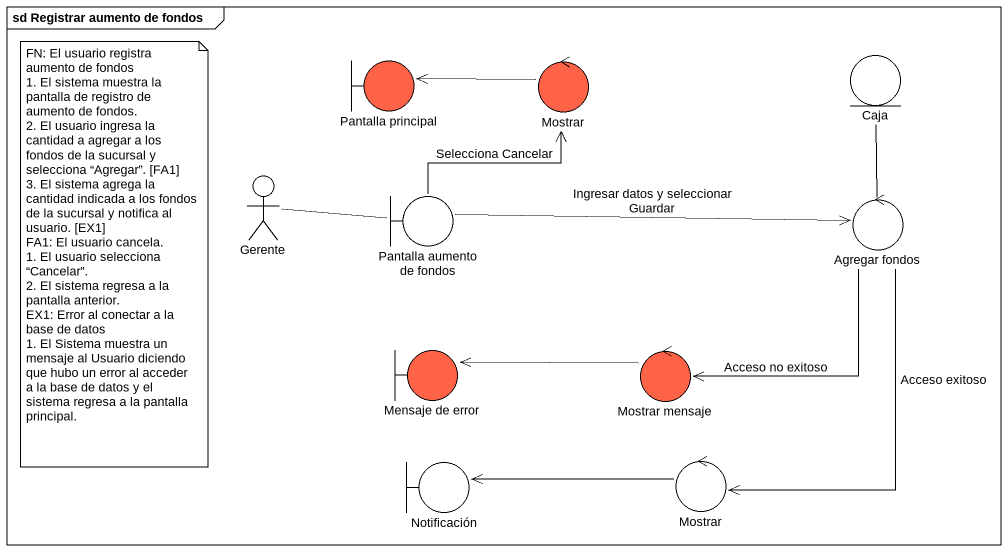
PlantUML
@startuml
mainframe sd Registrar aumento de fondos
boundary "Pantalla principal" as Pantalla_principal #FF6347
control Mostrar #FF6347
entity Caja
actor Gerente
boundary "Pantalla aumento de fondos" as Pantalla_aumento_de_fondos
control "Agregar fondos" as Agregar_fondos
boundary "Mensaje de error" as Mensaje_de_error #FF6347
control "Mostrar mensaje" as Mostrar_mensaje #FF6347
boundary Notificación
control "Mostrar" as Mostrar_2
Mostrar -left-> Pantalla_principal
Gerente -right- Pantalla_aumento_de_fondos
Pantalla_aumento_de_fondos -up-> Mostrar : Selecciona Cancelar
Pantalla_aumento_de_fondos -right-> Agregar_fondos : Ingresar datos y seleccionar Guardar
Agregar_fondos -up- Caja
Agregar_fondos --> Mostrar_mensaje : Acceso no exitoso
Agregar_fondos --> Mostrar_2 : Acceso exitoso
Mostrar_mensaje -left-> Mensaje_de_error
Mostrar_2 -left-> Notificación
note as N1
  FN: El usuario registra aumento de fondos
  1. El sistema muestra la pantalla de registro de aumento de fondos.
  2. El usuario ingresa la cantidad a agregar a los fondos de la sucursal y selecciona “Agregar”. [FA1]
  3. El sistema agrega la cantidad indicada a los fondos de la sucursal y notifica al usuario. [EX1]
  FA1: El usuario cancela.
  1. El usuario selecciona “Cancelar”.
  2. El sistema regresa a la pantalla anterior.
  EX1: Error al conectar a la base de datos
  1. El Sistema muestra un mensaje al Usuario diciendo que hubo un error al acceder a la base de datos y el sistema regresa a la pantalla principal.
end note
@enduml
